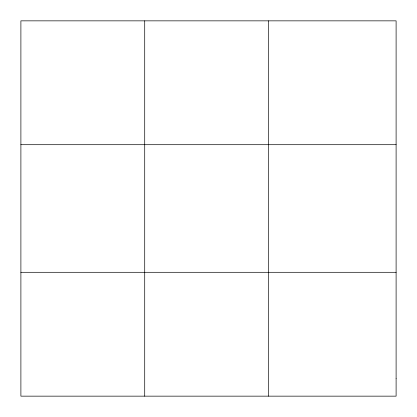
<?xml version="1.0" encoding="UTF-8"?>
<svg xmlns="http://www.w3.org/2000/svg" width="417" height="417" viewBox="0 0 417 417"><rect width="100%" height="100%" fill="white"/><g stroke="black" fill="none" stroke-linecap="round" stroke-linejoin="round"><path stroke-width="0.63" d="M144.715 20.85L144.715 396.15M268.532 20.85L268.532 396.15M20.897 144.699L396.103 144.699M20.897 272.301L396.103 272.301M396.103 378.459L396.103 396.15L20.897 396.15L20.897 20.85L396.103 20.85L396.103 378.459"/></g></svg>
